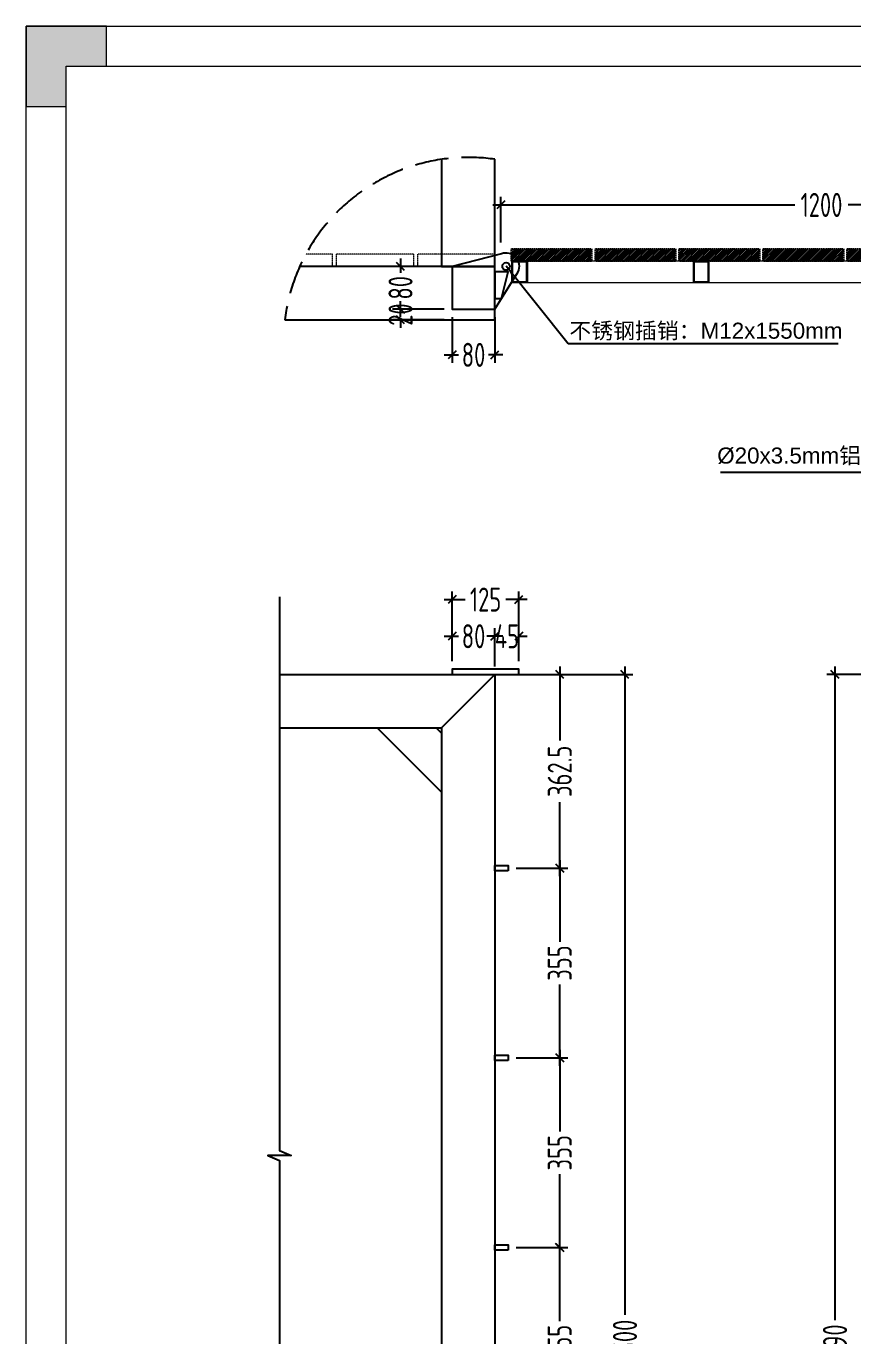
# Model space of a CAD drawing. Header units: millimetres. Extents: x 136606 to 1229059, y 82794 to 127566.
# Drawn here: x 860482 to 862028, y 124472 to 126922 of the extents above; entities that cross this region are included whole.
import ezdxf

# ---------------------------------------------------------------- set-up
doc = ezdxf.new("R2010")
doc.units = ezdxf.units.MM
for name, pattern in [('DASH', [0.35, 0.25, -0.1]), ('DASHED', [0.75, 0.5, -0.25]), ('PHANTOM2', [1.25, 0.625, -0.125, 0.125, -0.125, 0.125, -0.125])]:
    doc.linetypes.add(name, pattern=pattern)
doc.layers.add('1', color=7, linetype='Continuous', true_color=0xffffff)
for name, color, linetype, lineweight in [('dim', 6, 'Continuous', 13), ('YLW-Background', 45, 'Continuous', 5), ('图框', 7, 'Continuous', 13), ('文本', 3, 'Continuous', 13)]:
    doc.layers.add(name, color=color, linetype=linetype, lineweight=lineweight)
for name, color, linetype in [('HR-Aluminous', 4, 'Continuous'), ('HR-Break', 1, 'PHANTOM2'), ('HR-dimension', 9, 'Continuous'), ('HR-Index symbol', 35, 'Continuous'), ('HR-Zhuliang', 3, 'Continuous'), ('标注', 9, 'Continuous'), ('铝条', 31, 'Continuous'), ('铝通', 4, 'Continuous'), ('面板', 44, 'Continuous')]:
    doc.layers.add(name, color=color, linetype=linetype)
doc.styles.add('Arial', font='arial.ttf')
doc.styles.add('hztxt', font='ros1.shx', dxfattribs={"width": 0.8, "bigfont": 'hztxt.shx'})
doc.dimstyles.new('DIM-15', dxfattribs={"dimscale": 15, "dimtxt": 3, "dimasz": 1, "dimexe": 1, "dimexo": 1, "dimgap": 0.5, "dimtad": 0, "dimdec": 1, "dimrnd": 0.0005, "dimzin": 9, "dimdsep": 46, "dimtxsty": 'hztxt', "dimblk": 'OBLIQUE', "dimcen": 0, "dimdle": 1, "dimclrd": 9, "dimclre": 9, "dimclrt": 2, "dimazin": 2, "dimtfac": 1, "dimtdec": 1, "dimtix": 1, "dimtofl": 0, "dimtmove": 2, "dimatfit": 3, "dimfxl": 1, "dimarcsym": 2})
doc.dimstyles.new('HR-BI-DIM5', dxfattribs={"dimscale": 6, "dimtxt": 5, "dimasz": 1, "dimexe": 1, "dimexo": 1.5, "dimgap": 2, "dimtad": 1, "dimdec": 1, "dimdsep": 46, "dimtxsty": 'hztxt', "dimcen": 0, "dimdle": 1, "dimclrd": 256, "dimclre": 256, "dimclrt": 2, "dimadec": 1, "dimazin": 0, "dimtfac": 1, "dimtdec": 1, "dimtix": 1, "dimtmove": 2, "dimatfit": 3, "dimfxl": 1, "dimtfill": 1, "dimtolj": 1, "dimtzin": 0, "dimarcsym": 1})

# ---------------------------------------------------------------- blocks, each defined once
blk = doc.blocks.new('_Oblique')
at = {"color": 0, "linetype": 'ByBlock', "lineweight": -2}
blk.add_line((-0.5, -0.5), (0.5, 0.5), dxfattribs=at)
blk = doc.blocks.new('*D1145')
at = {"layer": 'Defpoints', "color": 0, "ltscale": 1.5, "transparency": 16777216}
for p in [(862220.1, 125709.4), (861995, 123219.4), (862220.1, 123219.4)]:
    blk.add_point(p, dxfattribs=at)
at = {"layer": 'HR-dimension', "color": 9, "lineweight": -2, "ltscale": 1.5, "transparency": 16777216}
for p, q in [((861995, 125724.4), (861995, 124501.3)), ((862205.1, 125709.4), (861980, 125709.4)), ((861995, 123204.4), (861995, 124397.5)), ((862205.1, 123219.4), (861980, 123219.4))]:
    blk.add_line(p, q, dxfattribs=at)
at = {"layer": 'HR-dimension', "color": 9, "lineweight": -2, "ltscale": 1.5, "transparency": 16777216, "xscale": 15, "yscale": 15, "zscale": 15}
for p, rotation in [((861995, 125709.4), 90), ((861995, 123219.4), 270)]:
    blk.add_blockref('_Oblique', p, dxfattribs=dict(at, rotation=rotation))
at = {"layer": 'HR-dimension', "color": 2, "ltscale": 1.5, "transparency": 16777216, "insert": (861995, 124449.4), "char_height": 45, "attachment_point": 5, "rotation": 90, "style": 'hztxt'}
blk.add_mtext('2490', dxfattribs=at)
blk = doc.blocks.new('lun')
for radius in [25, 22.9, 8.02, 6.5]:
    blk.add_circle((160995, 36747.8), radius)
blk = doc.blocks.new('zw$DD29')
at = {"layer": '面板', "linetype": 'DASHED', "ltscale": 5}
h = blk.add_hatch(dxfattribs=at)
h.set_pattern_fill('ANSI31', color=256)
h.set_pattern_definition([(45, (-3, 0), (-2.245064, 2.245064), [])])
h.paths.add_polyline_path([(160, 33), (10, 33), (10, 10), (37, 10), (160, 10)])
h = blk.add_hatch(dxfattribs=at)
h.set_pattern_fill('ANSI31', color=256)
h.set_pattern_definition([(45, (154, 2e-11), (-2.245064, 2.245064), [])])
h.paths.add_polyline_path([(317, 33), (167, 33), (167, 10), (194, 10), (317, 10)])
h = blk.add_hatch(dxfattribs=at)
h.set_pattern_fill('ANSI31', color=256)
h.set_pattern_definition([(45, (311, 5e-11), (-2.245064, 2.245064), [])])
h.paths.add_polyline_path([(474, 33), (324, 33), (324, 10), (351, 10), (474, 10)])
h = blk.add_hatch(dxfattribs=at)
h.set_pattern_fill('ANSI31', color=256)
h.set_pattern_definition([(45, (468, 7e-11), (-2.245064, 2.245064), [])])
h.paths.add_polyline_path([(631, 33), (481, 33), (481, 10), (508, 10), (631, 10)])
h = blk.add_hatch(dxfattribs=at)
h.set_pattern_fill('ANSI31', color=256)
h.set_pattern_definition([(45, (625, 1e-10), (-2.245064, 2.245064), [])])
h.paths.add_polyline_path([(788, 33), (638, 33), (638, 10), (665, 10), (788, 10)])
h = blk.add_hatch(dxfattribs=at)
h.set_pattern_fill('ANSI31', color=256)
h.set_pattern_definition([(45, (782, 1e-10), (-2.245064, 2.245064), [])])
h.paths.add_polyline_path([(945, 33), (795, 33), (795, 10), (822, 10), (945, 10)])
h = blk.add_hatch(dxfattribs=at)
h.set_pattern_fill('ANSI31', color=256)
h.set_pattern_definition([(45, (939, 1e-10), (-2.245064, 2.245064), [])])
h.paths.add_polyline_path([(1102, 33), (952, 33), (952, 10), (979, 10), (1102, 10)])
h = blk.add_hatch(dxfattribs=at)
h.set_pattern_fill('ANSI31', color=256)
h.set_pattern_definition([(45, (-20, 0), (-2.245064, 2.245064), [])])
h.paths.add_polyline_path([(1158.7, 33), (1109, 33), (1109, 10), (1190, 10), (1190, 15)])
at = {"layer": 'dim'}
for points in [[(40, 10), (10, 10), (10, -30), (40, -30)], [(38, 8), (12, 8), (12, -28), (38, -28)], [(1190, 10), (40, 10), (40, -30), (1113.8, -30), (1190, 5)], [(380, 10), (350, 10), (350, -30), (380, -30)], [(378, 8), (352, 8), (352, -28), (378, -28)], [(720, 10), (690, 10), (690, -30), (720, -30)], [(718, 8), (692, 8), (692, -28), (718, -28)], [(1060, 10), (1030, 10), (1030, -30), (1060, -30)], [(1058, 8), (1032, 8), (1032, -28), (1058, -28)]]:
    blk.add_lwpolyline(points, close=True, dxfattribs=at)
blk.add_circle((1090, -20), 6, dxfattribs=at)
at = {"layer": '面板', "linetype": 'DASHED', "ltscale": 5}
for points in [[(160, 10), (10, 10), (10, 33), (160, 33)], [(317, 10), (167, 10), (167, 33), (317, 33)], [(474, 10), (324, 10), (324, 33), (474, 33)], [(631, 10), (481, 10), (481, 33), (631, 33)], [(788, 10), (638, 10), (638, 33), (788, 33)], [(945, 10), (795, 10), (795, 33), (945, 33)], [(1102, 10), (952, 10), (952, 33), (1102, 33)], [(1190, 10), (1109, 10), (1109, 33), (1158.7, 33), (1190, 15)]]:
    blk.add_lwpolyline(points, close=True, dxfattribs=at)
at = {"color": 4, "extrusion": (0, 0, -1), "zscale": -1}
blk.add_blockref('lun', (-162085, -36767.8), dxfattribs=at)
blk = doc.blocks.new('*D1147')
at = {"layer": 'Defpoints', "color": 0, "ltscale": 1.5, "transparency": 16777216}
for p in [(861403.8, 125849.6), (861278.8, 125719.4), (861403.8, 125719.4)]:
    blk.add_point(p, dxfattribs=at)
at = {"layer": 'HR-dimension', "color": 9, "lineweight": -2, "ltscale": 1.5, "transparency": 16777216}
for p, q in [((861278.8, 125734.4), (861278.8, 125864.6)), ((861403.8, 125734.4), (861403.8, 125864.6)), ((861263.8, 125849.6), (861303.2, 125849.6)), ((861418.8, 125849.6), (861379.4, 125849.6))]:
    blk.add_line(p, q, dxfattribs=at)
at = {"layer": 'HR-dimension', "color": 9, "lineweight": -2, "ltscale": 1.5, "transparency": 16777216, "xscale": 15, "yscale": 15, "zscale": 15, "rotation": 180}
blk.add_blockref('_Oblique', (861278.8, 125849.6), dxfattribs=at)
at = {"layer": 'HR-dimension', "color": 9, "lineweight": -2, "ltscale": 1.5, "transparency": 16777216, "xscale": 15, "yscale": 15, "zscale": 15}
blk.add_blockref('_Oblique', (861403.8, 125849.6), dxfattribs=at)
at = {"layer": 'HR-dimension', "color": 2, "ltscale": 1.5, "transparency": 16777216, "insert": (861341.3, 125849.6), "char_height": 45, "attachment_point": 5, "style": 'hztxt'}
blk.add_mtext('125', dxfattribs=at)
blk = doc.blocks.new('*D1148')
at = {"layer": 'Defpoints', "color": 0, "ltscale": 1.5, "transparency": 16777216}
for p in [(861358.8, 125780.9), (861278.8, 125719.4), (861358.8, 125709.4)]:
    blk.add_point(p, dxfattribs=at)
at = {"layer": 'HR-dimension', "color": 9, "lineweight": -2, "ltscale": 1.5, "transparency": 16777216}
for p, q in [((861278.8, 125734.4), (861278.8, 125795.9)), ((861358.8, 125724.4), (861358.8, 125795.9)), ((861263.8, 125780.9), (861290.9, 125780.9)), ((861373.8, 125780.9), (861346.7, 125780.9))]:
    blk.add_line(p, q, dxfattribs=at)
at = {"layer": 'HR-dimension', "color": 9, "lineweight": -2, "ltscale": 1.5, "transparency": 16777216, "xscale": 15, "yscale": 15, "zscale": 15, "rotation": 180}
blk.add_blockref('_Oblique', (861278.8, 125780.9), dxfattribs=at)
at = {"layer": 'HR-dimension', "color": 9, "lineweight": -2, "ltscale": 1.5, "transparency": 16777216, "xscale": 15, "yscale": 15, "zscale": 15}
blk.add_blockref('_Oblique', (861358.8, 125780.9), dxfattribs=at)
at = {"layer": 'HR-dimension', "color": 2, "ltscale": 1.5, "transparency": 16777216, "insert": (861318.8, 125780.9), "char_height": 45, "attachment_point": 5, "style": 'hztxt'}
blk.add_mtext('80', dxfattribs=at)
blk = doc.blocks.new('*D1149')
at = {"layer": 'Defpoints', "color": 0, "ltscale": 1.5, "transparency": 16777216}
for p in [(861403.8, 125780.9), (861403.8, 125719.4), (861358.8, 125709.4)]:
    blk.add_point(p, dxfattribs=at)
at = {"layer": 'HR-dimension', "color": 9, "lineweight": -2, "ltscale": 1.5, "transparency": 16777216}
for p, q in [((861358.8, 125724.4), (861358.8, 125795.9)), ((861403.8, 125734.4), (861403.8, 125795.9)), ((861358.8, 125780.9), (861343.8, 125780.9)), ((861403.8, 125780.9), (861418.8, 125780.9))]:
    blk.add_line(p, q, dxfattribs=at)
at = {"layer": 'HR-dimension', "color": 9, "lineweight": -2, "ltscale": 1.5, "transparency": 16777216, "xscale": 15, "yscale": 15, "zscale": 15}
blk.add_blockref('_Oblique', (861358.8, 125780.9), dxfattribs=at)
at = {"layer": 'HR-dimension', "color": 9, "lineweight": -2, "ltscale": 1.5, "transparency": 16777216, "xscale": 15, "yscale": 15, "zscale": 15, "rotation": 180}
blk.add_blockref('_Oblique', (861403.8, 125780.9), dxfattribs=at)
at = {"layer": 'HR-dimension', "color": 2, "ltscale": 1.5, "transparency": 16777216, "insert": (861381.3, 125780.9), "char_height": 45, "attachment_point": 5, "style": 'hztxt'}
blk.add_mtext('45', dxfattribs=at)
blk = doc.blocks.new('*D1150')
at = {"layer": 'Defpoints', "color": 0, "ltscale": 1.5, "transparency": 16777216}
for p in [(861358.8, 125709.4), (861383.8, 125346.9), (861480.1, 125346.9)]:
    blk.add_point(p, dxfattribs=at)
at = {"layer": 'HR-dimension', "color": 9, "lineweight": -2, "ltscale": 1.5, "transparency": 16777216}
for p, q in [((861480.1, 125724.4), (861480.1, 125586.1)), ((861373.8, 125709.4), (861495.1, 125709.4)), ((861480.1, 125331.9), (861480.1, 125470.3)), ((861398.8, 125346.9), (861495.1, 125346.9))]:
    blk.add_line(p, q, dxfattribs=at)
at = {"layer": 'HR-dimension', "color": 9, "lineweight": -2, "ltscale": 1.5, "transparency": 16777216, "xscale": 15, "yscale": 15, "zscale": 15}
for p, rotation in [((861480.1, 125709.4), 90), ((861480.1, 125346.9), 270)]:
    blk.add_blockref('_Oblique', p, dxfattribs=dict(at, rotation=rotation))
at = {"layer": 'HR-dimension', "color": 2, "ltscale": 1.5, "transparency": 16777216, "insert": (861480.1, 125528.2), "char_height": 45, "attachment_point": 5, "rotation": 90, "style": 'hztxt'}
blk.add_mtext('362.5', dxfattribs=at)
blk = doc.blocks.new('*D1151')
at = {"layer": 'Defpoints', "color": 0, "ltscale": 1.5, "transparency": 16777216}
for p in [(861383.8, 124991.9), (861383.7, 124636.9), (861480, 124636.9)]:
    blk.add_point(p, dxfattribs=at)
at = {"layer": 'HR-dimension', "color": 9, "lineweight": -2, "ltscale": 1.5, "transparency": 16777216}
for p, q in [((861480, 125006.9), (861480, 124854.3)), ((861398.8, 124991.9), (861495, 124991.9)), ((861480, 124621.9), (861480, 124774.5)), ((861398.7, 124636.9), (861495, 124636.9))]:
    blk.add_line(p, q, dxfattribs=at)
at = {"layer": 'HR-dimension', "color": 9, "lineweight": -2, "ltscale": 1.5, "transparency": 16777216, "xscale": 15, "yscale": 15, "zscale": 15}
for p, rotation in [((861480, 124991.9), 90), ((861480, 124636.9), 270)]:
    blk.add_blockref('_Oblique', p, dxfattribs=dict(at, rotation=rotation))
at = {"layer": 'HR-dimension', "color": 2, "ltscale": 1.5, "transparency": 16777216, "insert": (861480, 124814.4), "char_height": 45, "attachment_point": 5, "rotation": 90, "style": 'hztxt'}
blk.add_mtext('355', dxfattribs=at)
blk = doc.blocks.new('*D1152')
at = {"layer": 'Defpoints', "color": 0, "ltscale": 1.5, "transparency": 16777216}
for p in [(861358.8, 125709.4), (861358.8, 123209.5), (861602.1, 123209.5)]:
    blk.add_point(p, dxfattribs=at)
at = {"layer": 'HR-dimension', "color": 9, "lineweight": -2, "ltscale": 1.5, "transparency": 16777216}
for p, q in [((861602.1, 125724.4), (861602.1, 124511.3)), ((861373.8, 125709.4), (861617.1, 125709.4)), ((861602.1, 123194.5), (861602.1, 124407.5)), ((861373.8, 123209.5), (861617.1, 123209.5))]:
    blk.add_line(p, q, dxfattribs=at)
at = {"layer": 'HR-dimension', "color": 9, "lineweight": -2, "ltscale": 1.5, "transparency": 16777216, "xscale": 15, "yscale": 15, "zscale": 15}
for p, rotation in [((861602.1, 125709.4), 90), ((861602.1, 123209.5), 270)]:
    blk.add_blockref('_Oblique', p, dxfattribs=dict(at, rotation=rotation))
at = {"layer": 'HR-dimension', "color": 2, "ltscale": 1.5, "transparency": 16777216, "insert": (861602.1, 124459.4), "char_height": 45, "attachment_point": 5, "rotation": 90, "style": 'hztxt'}
blk.add_mtext('2500', dxfattribs=at)
blk = doc.blocks.new('*D965')
at = {"layer": 'Defpoints', "color": 0, "ltscale": 1.5, "transparency": 16777216}
for p in [(862569.7, 126588), (861369.7, 126502.9, 0), (862569.7, 126482.9)]:
    blk.add_point(p, dxfattribs=at)
at = {"layer": 'HR-dimension', "color": 9, "lineweight": -2, "ltscale": 1.5, "transparency": 16777216}
for p, q in [((861369.7, 126517.9), (861369.7, 126603)), ((862569.7, 126497.9), (862569.7, 126603)), ((861354.7, 126588), (861919.6, 126588)), ((862584.7, 126588), (862019.8, 126588))]:
    blk.add_line(p, q, dxfattribs=at)
at = {"layer": 'HR-dimension', "color": 9, "lineweight": -2, "ltscale": 1.5, "transparency": 16777216, "xscale": 15, "yscale": 15, "zscale": 15, "rotation": 180}
blk.add_blockref('_Oblique', (861369.7, 126588), dxfattribs=at)
at = {"layer": 'HR-dimension', "color": 9, "lineweight": -2, "ltscale": 1.5, "transparency": 16777216, "xscale": 15, "yscale": 15, "zscale": 15}
blk.add_blockref('_Oblique', (862569.7, 126588), dxfattribs=at)
at = {"layer": 'HR-dimension', "color": 2, "ltscale": 1.5, "transparency": 16777216, "insert": (861969.7, 126588), "char_height": 45, "attachment_point": 5, "style": 'hztxt'}
blk.add_mtext('1200', dxfattribs=at)
blk = doc.blocks.new('A$C148601bc')
at = {"layer": 'HR-dimension'}
blk.add_lwpolyline([(-5.8, -50), (6.7, 0), (-18.3, 0), (-18.3, -50)], close=True, dxfattribs=at)
blk = doc.blocks.new('*D1183')
at = {"layer": 'Defpoints', "color": 0, "ltscale": 1.5, "transparency": 16777216}
for p in [(861278.8, 126392.9), (861358.8, 126392.9), (861358.8, 126307.4)]:
    blk.add_point(p, dxfattribs=at)
at = {"layer": 'HR-dimension', "color": 9, "lineweight": -2, "ltscale": 1.5, "transparency": 16777216}
for p, q in [((861278.8, 126377.9), (861278.8, 126292.4)), ((861358.8, 126377.9), (861358.8, 126292.4)), ((861263.8, 126307.4), (861290.9, 126307.4)), ((861373.8, 126307.4), (861346.7, 126307.4))]:
    blk.add_line(p, q, dxfattribs=at)
at = {"layer": 'HR-dimension', "color": 9, "lineweight": -2, "ltscale": 1.5, "transparency": 16777216, "xscale": 15, "yscale": 15, "zscale": 15, "rotation": 180}
blk.add_blockref('_Oblique', (861278.8, 126307.4), dxfattribs=at)
at = {"layer": 'HR-dimension', "color": 9, "lineweight": -2, "ltscale": 1.5, "transparency": 16777216, "xscale": 15, "yscale": 15, "zscale": 15}
blk.add_blockref('_Oblique', (861358.8, 126307.4), dxfattribs=at)
at = {"layer": 'HR-dimension', "color": 2, "ltscale": 1.5, "transparency": 16777216, "insert": (861318.8, 126307.4), "char_height": 45, "attachment_point": 5, "style": 'hztxt'}
blk.add_mtext('80', dxfattribs=at)
blk = doc.blocks.new('*D1001')
at = {"layer": 'Defpoints', "color": 0, "ltscale": 1.5, "transparency": 16777216}
for p in [(861182.2, 126392.9), (861278.8, 126392.9), (861278.8, 126372.9)]:
    blk.add_point(p, dxfattribs=at)
at = {"layer": 'HR-dimension', "color": 9, "lineweight": -2, "ltscale": 1.5, "transparency": 16777216}
for p, q in [((861182.2, 126392.9), (861182.2, 126407.9)), ((861263.8, 126392.9), (861167.2, 126392.9)), ((861263.8, 126372.9), (861167.2, 126372.9)), ((861182.2, 126372.9), (861182.2, 126357.9))]:
    blk.add_line(p, q, dxfattribs=at)
at = {"layer": 'HR-dimension', "color": 9, "lineweight": -2, "ltscale": 1.5, "transparency": 16777216, "xscale": 15, "yscale": 15, "zscale": 15}
for p, rotation in [((861182.2, 126392.9), 270), ((861182.2, 126372.9), 90)]:
    blk.add_blockref('_Oblique', p, dxfattribs=dict(at, rotation=rotation))
at = {"layer": 'HR-dimension', "color": 2, "ltscale": 1.5, "transparency": 16777216, "insert": (861182.2, 126382.9), "char_height": 45, "attachment_point": 5, "rotation": 90, "style": 'hztxt'}
blk.add_mtext('20', dxfattribs=at)
blk = doc.blocks.new('*D1184')
at = {"layer": 'Defpoints', "color": 0, "ltscale": 1.5, "transparency": 16777216}
for p in [(861182.2, 126472.9), (861278.8, 126472.9), (861278.8, 126392.9)]:
    blk.add_point(p, dxfattribs=at)
at = {"layer": 'HR-dimension', "color": 9, "lineweight": -2, "ltscale": 1.5, "transparency": 16777216}
for p, q in [((861263.8, 126472.9), (861167.2, 126472.9)), ((861182.2, 126487.9), (861182.2, 126460.8)), ((861182.2, 126377.9), (861182.2, 126405)), ((861263.8, 126392.9), (861167.2, 126392.9))]:
    blk.add_line(p, q, dxfattribs=at)
at = {"layer": 'HR-dimension', "color": 9, "lineweight": -2, "ltscale": 1.5, "transparency": 16777216, "xscale": 15, "yscale": 15, "zscale": 15}
for p, rotation in [((861182.2, 126472.9), 90), ((861182.2, 126392.9), 270)]:
    blk.add_blockref('_Oblique', p, dxfattribs=dict(at, rotation=rotation))
at = {"layer": 'HR-dimension', "color": 2, "ltscale": 1.5, "transparency": 16777216, "insert": (861182.2, 126432.9), "char_height": 45, "attachment_point": 5, "rotation": 90, "style": 'hztxt'}
blk.add_mtext('80', dxfattribs=at)
blk = doc.blocks.new('*D1027')
at = {"color": 9, "lineweight": -2, "transparency": 16777216}
for p, q in [((861398.8, 125346.9), (861495, 125346.9)), ((861480, 125361.9), (861480, 125209.3)), ((861480, 124976.9), (861480, 125129.5)), ((861398.8, 124991.9), (861495, 124991.9))]:
    blk.add_line(p, q, dxfattribs=at)
at = {"layer": 'Defpoints', "color": 0, "transparency": 16777216}
for p in [(861383.8, 125346.9), (861383.8, 124991.9), (861480, 124991.9)]:
    blk.add_point(p, dxfattribs=at)
at = {"color": 9, "lineweight": -2, "transparency": 16777216, "xscale": 15, "yscale": 15, "zscale": 15}
for p, rotation in [((861480, 125346.9), 90), ((861480, 124991.9), 270)]:
    blk.add_blockref('_Oblique', p, dxfattribs=dict(at, rotation=rotation))
at = {"color": 2, "transparency": 16777216, "insert": (861480, 125169.4), "char_height": 45, "attachment_point": 5, "rotation": 90, "style": 'hztxt'}
blk.add_mtext('355', dxfattribs=at)
blk = doc.blocks.new('GW-TK')
at = {"layer": '图框', "linetype": 'Continuous', "lineweight": 0}
h = blk.add_hatch(color=256, dxfattribs=at)
h.dxf.hatch_style = 1
h.paths.add_polyline_path([(927183.55, 464715.01), (927183.55, 464705.01), (927188.55, 464705.01), (927188.55, 464710.01), (927193.56, 464710.01), (927193.56, 464715.01)])
blk.add_lwpolyline([(927188.55, 464705.01), (927188.55, 464710.01), (927193.56, 464710.01), (927193.56, 464715.01), (927183.55, 464715.01), (927183.55, 464705.01)], close=True, dxfattribs=at)
at = {"layer": '图框'}
for points in [[(927183.55, 464715.01), (927603.55, 464715.01), (927603.55, 464418.01), (927183.55, 464418.01)], [(927188.55, 464710.01), (927598.55, 464710.01), (927598.55, 464423.01), (927188.55, 464423.01)]]:
    blk.add_lwpolyline(points, close=True, dxfattribs=at)
blk = doc.blocks.new('*D1096')
at = {"layer": 'Defpoints', "color": 0, "ltscale": 1.5, "transparency": 16777216}
for p in [(861383.7, 124636.9), (861383.6, 124281.9), (861479.9, 124281.9)]:
    blk.add_point(p, dxfattribs=at)
at = {"layer": 'HR-dimension', "color": 9, "lineweight": -2, "ltscale": 1.5, "transparency": 16777216}
for p, q in [((861398.7, 124636.9), (861494.9, 124636.9)), ((861479.9, 124651.9), (861479.9, 124499.3)), ((861479.9, 124266.9), (861479.9, 124419.5)), ((861398.6, 124281.9), (861494.9, 124281.9))]:
    blk.add_line(p, q, dxfattribs=at)
at = {"layer": 'HR-dimension', "color": 9, "lineweight": -2, "ltscale": 1.5, "transparency": 16777216, "xscale": 15, "yscale": 15, "zscale": 15}
for p, rotation in [((861479.9, 124636.9), 90), ((861479.9, 124281.9), 270)]:
    blk.add_blockref('_Oblique', p, dxfattribs=dict(at, rotation=rotation))
at = {"layer": 'HR-dimension', "color": 2, "ltscale": 1.5, "transparency": 16777216, "insert": (861479.9, 124459.4), "char_height": 45, "attachment_point": 5, "rotation": 90, "style": 'hztxt'}
blk.add_mtext('355', dxfattribs=at)

msp = doc.modelspace()

# ---------------------------------------------------------------- linework, layer by layer
at = {"layer": '1', "color": 0}
msp.add_circle((861379.6674, 126472.9356), 7, dxfattribs=at)
at = {"layer": 'HR-Aluminous'}
msp.add_lwpolyline([(861258.8078, 126672.1987), (861258.8078, 126472.9356), (861358.8078, 126472.9356), (861358.8078, 126673.3676)], dxfattribs=at)
at = {"layer": 'HR-Break', "linetype": 'Continuous'}
msp.add_lwpolyline([(860955.6094, 125854.8252), (860955.6094, 124818.7881), (860977.4844, 124809.4131), (860933.7344, 124809.4131), (860955.6094, 124800.0381), (860955.6094, 123103.0628)], dxfattribs=at)
at = {"layer": 'HR-Index symbol', "linetype": 'DASH', "ltscale": 250}
msp.add_arc((861309.2404, 126330.9627), 345.9741, 81.7629393, 173.0318201, dxfattribs=at)
at = {"layer": 'HR-Zhuliang'}
msp.add_line((861258.8069, 125609.4045), (861358.8096, 125709.4022), dxfattribs=at)
for points in [[(860965.8218, 126372.9356), (861358.8078, 126372.9356), (861358.8078, 126472.9356), (860993.738, 126472.9356)], [(860955.6337, 125709.4131), (861358.8096, 125709.4022), (861358.7691, 123209.4022), (860955.6337, 123209.4131)], [(860955.6315, 125609.4131), (861258.8073, 125609.4045), (861258.7713, 123309.4045), (860955.636, 123309.4131)]]:
    msp.add_lwpolyline(points, dxfattribs=at)
at = {"layer": 'YLW-Background', "linetype": 'DASHED'}
msp.add_lwpolyline([(860993.738, 126472.9356), (861054.8078, 126472.9356), (861054.8078, 126495.9356), (861005.1318, 126495.9356)], dxfattribs=at)
for points in [[(861206.8078, 126495.9356), (861061.8078, 126495.9356), (861061.8078, 126472.9356), (861206.8078, 126472.9356)], [(861358.8078, 126495.9356), (861213.8078, 126495.9356), (861213.8078, 126472.9356), (861358.8078, 126472.9356)]]:
    msp.add_lwpolyline(points, close=True, dxfattribs=at)
at = {"layer": '标注', "linetype": 'Continuous'}
for points in [[(861383.8078, 125341.9261), (861358.8015, 125341.9261), (861358.8015, 125351.9261), (861383.8078, 125351.9261)], [(861383.7835, 124986.9261), (861358.7772, 124986.9261), (861358.7772, 124996.9261), (861383.7835, 124996.9261)], [(861383.7152, 124631.9261), (861358.7089, 124631.9261), (861358.7089, 124641.9261), (861383.7152, 124641.9261)]]:
    msp.add_lwpolyline(points, close=True, dxfattribs=at)
at = {"layer": '铝条'}
msp.add_lwpolyline([(861258.7712, 125599.4042), (861258.7712, 125489.4042), (861138.7712, 125609.4042), (861248.7712, 125609.4042)], close=True, dxfattribs=at)
at = {"layer": '铝通'}
msp.add_lwpolyline([(861402.3974, 126462.5267, 0.668621943), (861370.9263, 126496.3577), (861278.8078, 126472.9356), (861278.8078, 126392.9356), (861358.8078, 126392.9356)], format="xyb", close=True, dxfattribs=at)
msp.add_lwpolyline([(861278.8096, 125709.4044), (861403.7674, 125709.4044), (861403.7674, 125719.4044), (861278.8096, 125719.4044)], close=True, dxfattribs=at)

# ---------------------------------------------------------------- block references
at = {"layer": 'HR-dimension'}
msp.add_blockref('A$C148601bc', (861377.1079, 126462.9356), dxfattribs=at)
at = {"layer": '文本', "xscale": 15, "yscale": 15, "zscale": 15}
msp.add_blockref('GW-TK', (-13047271.3832, -6843802.7788), dxfattribs=at)
at = {"layer": '标注'}
msp.add_blockref('zw$DD29', (861379.6674, 126472.9356), dxfattribs=at)

# ---------------------------------------------------------------- texts
at = {"layer": '文本', "style": 'Arial'}
for s, p in [('不锈钢插销：M12x1550mm', (861497.9976, 126337.6327)), ('%%C20x3.5mm铝通', (861774.6315, 126104.0288))]:
    msp.add_text(s, height=30, dxfattribs=at).set_placement(p)

# ---------------------------------------------------------------- dimensions: what is measured, and where the dimension line sits
dim = msp.add_linear_dim(base=(861479.9879, 124991.9261), p1=(861383.8078, 125346.9261), p2=(861383.7835, 124991.9261), angle=90, dimstyle='DIM-15')
dim.commit()
dim.dimension.update_dxf_attribs({"geometry": '*D1027', "text_midpoint": (861479.9879, 125169.4261)})
at = {"layer": 'HR-dimension', "ltscale": 1.5}
for base, p1, p2, picture, middle in [((862569.6674, 126588.0372), (861369.6674, 126502.9356, 0.0005), (862569.6674, 126482.9356), '*D965', (861969.6674, 126588.0372)), ((861358.8078, 126307.4248), (861278.8078, 126392.9356), (861358.8078, 126392.9356), '*D1183', (861318.8078, 126307.4248)), ((861403.7674, 125849.6124), (861278.8096, 125719.4044), (861403.7674, 125719.4044), '*D1147', (861341.2885, 125849.6124)), ((861358.8096, 125780.91), (861278.8096, 125719.4044), (861358.8096, 125709.4022), '*D1148', (861318.8096, 125780.91)), ((861403.7674, 125780.91), (861358.8096, 125709.4022), (861403.7674, 125719.4044), '*D1149', (861381.2885, 125780.91))]:
    dim = msp.add_linear_dim(base=base, p1=p1, p2=p2, dimstyle='DIM-15', dxfattribs=at)
    dim.commit()
    dim.dimension.update_dxf_attribs({"geometry": picture, "text_midpoint": middle})
for base, p1, p2, picture, middle in [((861182.2099, 126472.9356), (861278.8078, 126392.9356), (861278.8078, 126472.9356), '*D1184', (861182.2099, 126432.9356)), ((861182.2099, 126392.9356), (861278.8078, 126372.9356), (861278.8078, 126392.9356), '*D1001', (861182.2099, 126382.9356)), ((861602.1005, 123209.45), (861358.8096, 125709.4022), (861358.7691, 123209.45), '*D1152', (861602.1005, 124459.4261)), ((861480.1002, 125346.9261), (861358.8096, 125709.4022), (861383.8078, 125346.9261), '*D1150', (861480.1002, 125528.1642)), ((861479.9879, 124636.9261), (861383.7835, 124991.9261), (861383.7152, 124636.9261), '*D1151', (861479.9879, 124814.4261)), ((861479.9196, 124281.9261), (861383.7152, 124636.9261), (861383.6469, 124281.9261), '*D1096', (861479.9196, 124459.4261))]:
    dim = msp.add_linear_dim(base=base, p1=p1, p2=p2, angle=90, dimstyle='DIM-15', dxfattribs=at)
    dim.commit()
    dim.dimension.update_dxf_attribs({"geometry": picture, "text_midpoint": middle})
dim = msp.add_linear_dim(base=(861995.0232, 123219.4135), p1=(862220.1096, 125709.4081), p2=(862220.1096, 123219.4135), angle=90, dimstyle='DIM-15', dxfattribs=at)
dim.commit()
dim.dimension.update_dxf_attribs({"geometry": '*D1145', "text_midpoint": (861995.0232, 124449.4108), "dimtype": 160})

# ---------------------------------------------------------------- leaders
at = {"layer": 'HR-dimension'}
for points in [[(861379.6674, 126474.246), (861495.5571, 126328.4261), (862001.0322, 126328.4261)], [(862210.1096, 125934.2569, -0.0005), (862104.5284, 126087.1473, -0.0005), (861781.106, 126087.1473, -0.0005)]]:
    msp.add_leader(points, dimstyle='HR-BI-DIM5', override={"dimasz": 3, "dimtad": 0}, dxfattribs=at)

doc.saveas('drawing.dxf')
